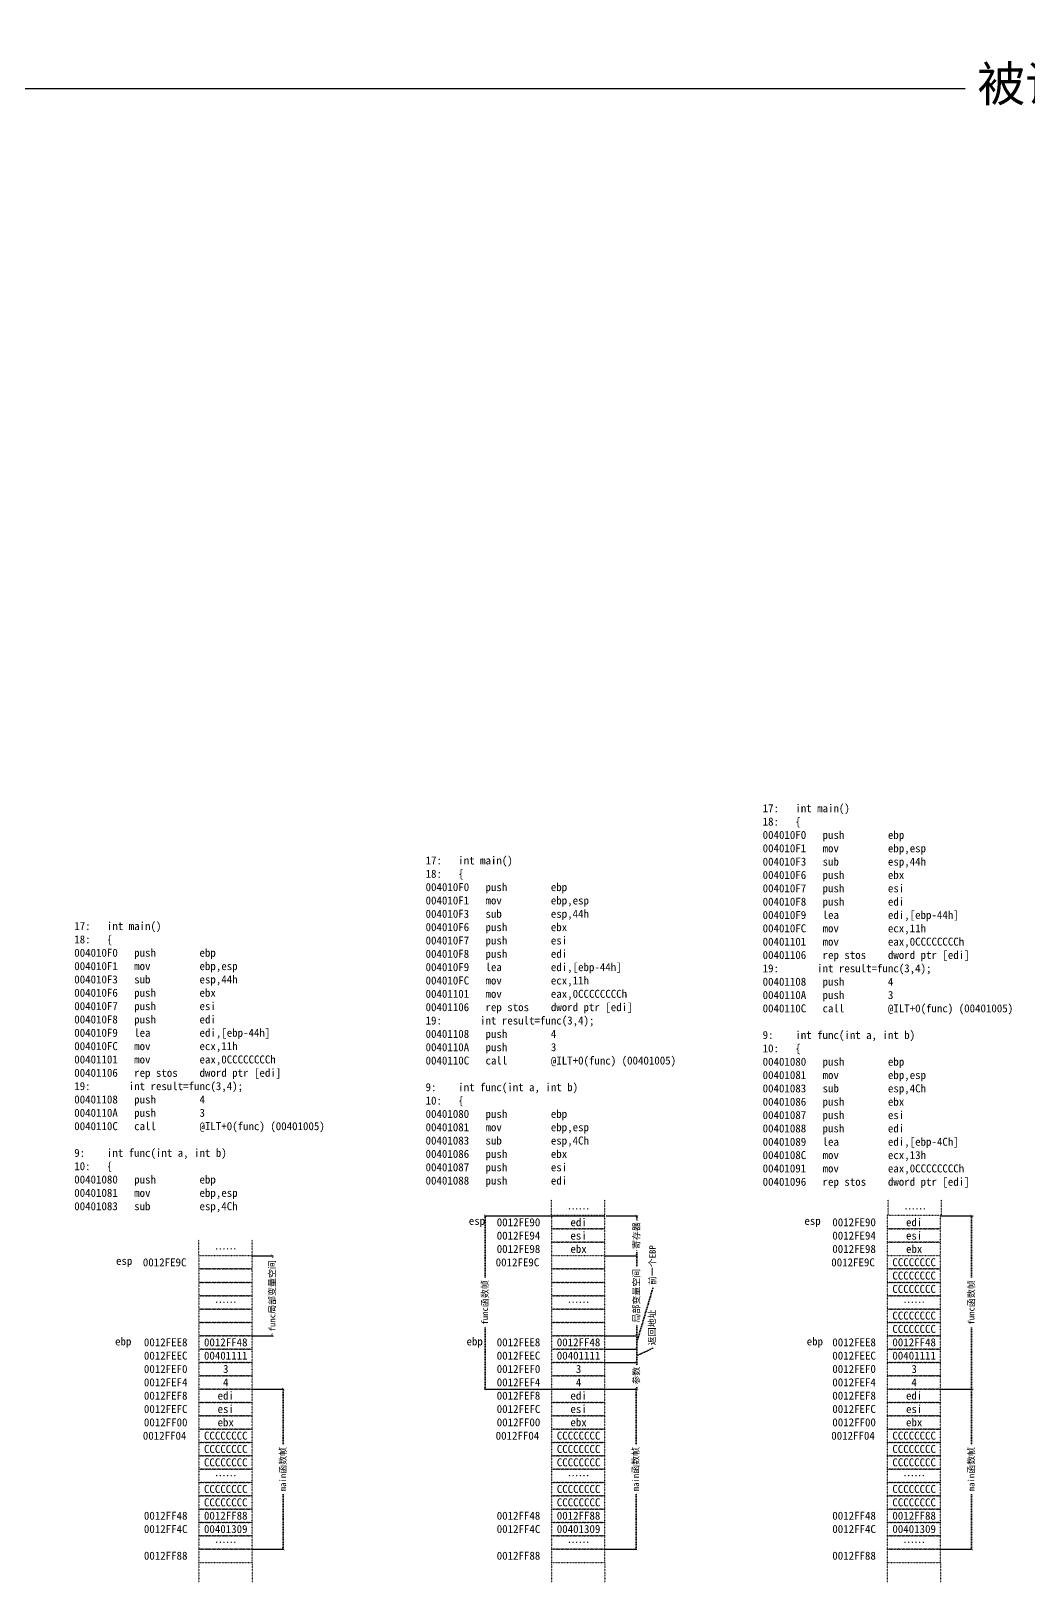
# Model space of a CAD drawing. Header units: millimetres. Extents: x 4752 to 29114, y 1106 to 4893.
# Drawn here: x 10762 to 12631, y 1390 to 4299 of the extents above; entities that cross this region are included whole.
import ezdxf

# ---------------------------------------------------------------- set-up
doc = ezdxf.new("R2010")
doc.units = ezdxf.units.MM
doc.linetypes.add('ACAD_ISO07W100', pattern=[3, 0, -3])
doc.linetypes.add('DOT', pattern=[0.25, 0, -0.25])
doc.styles.get("Standard").update_dxf_attribs({"font": ''})
doc.styles.add('w', font='', dxfattribs={"height": 15})
doc.styles.get('Standard').set_extended_font_data('SimSun')
doc.styles.get('w').set_extended_font_data('SimSun')
doc.dimstyles.new('w', dxfattribs={"dimscale": 3, "dimtxt": 4, "dimasz": 1.5, "dimexe": 1.25, "dimexo": 0.625, "dimtad": 0, "dimtxsty": 'Standard', "dimblk": 'ARCHTICK', "dimcen": 2.5, "dimclrd": 5, "dimclre": 5, "dimclrt": 5, "dimadec": 1, "dimazin": 0, "dimtfac": 1, "dimtmove": 0, "dimatfit": 3, "dimfxl": 1, "dimarcsym": 0})

# ---------------------------------------------------------------- blocks, each defined once
blk = doc.blocks.new('b')
at = {"linetype": 'DOT'}
blk.add_lwpolyline([(-100, 0), (0, 0), (0, 25), (-100, 25)], close=True, dxfattribs=at)
blk = doc.blocks.new('_ArchTick')
at = {"color": 0, "linetype": 'ByBlock', "const_width": 0.15}
blk.add_lwpolyline([(-0.5, -0.5), (0.5, 0.5)], dxfattribs=at)
blk = doc.blocks.new('*D7')
at = {"color": 5, "linetype": 'ACAD_ISO07W100', "lineweight": -2}
for p, q in [((11835.2, 2078.9), (11609, 2078.9)), ((11612.7, 2078.9), (11612.7, 1960.1)), ((11612.7, 1753.9), (11612.7, 1872.8)), ((11835.2, 1753.9), (11609, 1753.9))]:
    blk.add_line(p, q, dxfattribs=at)
at = {"layer": 'Defpoints', "color": 0, "linetype": 'DOT'}
for p in [(11837.1, 2078.9), (11612.7, 1753.9), (11837.1, 1753.9)]:
    blk.add_point(p, dxfattribs=at)
at = {"color": 5, "linetype": 'DOT', "lineweight": -2, "xscale": 4.5, "yscale": 4.5, "zscale": 4.5}
for p, rotation in [((11612.7, 2078.9), 90), ((11612.7, 1753.9), 270)]:
    blk.add_blockref('_ArchTick', p, dxfattribs=dict(at, rotation=rotation))
at = {"color": 5, "linetype": 'DOT', "insert": (11612.7, 1916.4), "char_height": 12, "attachment_point": 5, "rotation": 90}
blk.add_mtext('func函数帧', dxfattribs=at)
blk = doc.blocks.new('*D8')
at = {"color": 5, "linetype": 'ACAD_ISO07W100', "lineweight": -2}
for p, q in [((11177.9, 2003.9), (11217.9, 2003.9)), ((11214.2, 2003.9), (11214.2, 1997.8)), ((11177.9, 1853.9), (11217.9, 1853.9)), ((11214.2, 1853.9), (11214.2, 1860.1))]:
    blk.add_line(p, q, dxfattribs=at)
at = {"layer": 'Defpoints', "color": 0, "linetype": 'DOT'}
for p in [(11176, 2003.9), (11176, 1853.9), (11214.2, 1853.9)]:
    blk.add_point(p, dxfattribs=at)
at = {"color": 5, "linetype": 'DOT', "lineweight": -2, "xscale": 4.5, "yscale": 4.5, "zscale": 4.5}
for p, rotation in [((11214.2, 2003.9), 90), ((11214.2, 1853.9), 270)]:
    blk.add_blockref('_ArchTick', p, dxfattribs=dict(at, rotation=rotation))
at = {"color": 5, "linetype": 'DOT', "insert": (11214.2, 1928.9), "char_height": 12, "attachment_point": 5, "rotation": 90}
blk.add_mtext('func局部变量空间', dxfattribs=at)
blk = doc.blocks.new('*D15')
at = {"color": 5, "linetype": 'ACAD_ISO07W100', "lineweight": -2}
for p, q in [((11176, 1753.9), (11238, 1753.9)), ((11234.3, 1753.9), (11234.3, 1648)), ((11234.3, 1453.9), (11234.3, 1559.9)), ((11176, 1453.9), (11238, 1453.9))]:
    blk.add_line(p, q, dxfattribs=at)
at = {"layer": 'Defpoints', "color": 0, "linetype": 'DOT'}
for p in [(11174.2, 1753.9), (11174.2, 1453.9), (11234.3, 1453.9)]:
    blk.add_point(p, dxfattribs=at)
at = {"color": 5, "linetype": 'DOT', "lineweight": -2, "xscale": 4.5, "yscale": 4.5, "zscale": 4.5}
for p, rotation in [((11234.3, 1753.9), 90), ((11234.3, 1453.9), 270)]:
    blk.add_blockref('_ArchTick', p, dxfattribs=dict(at, rotation=rotation))
at = {"color": 5, "linetype": 'DOT', "insert": (11234.3, 1603.9), "char_height": 12, "attachment_point": 5, "rotation": 90}
blk.add_mtext('main函数帧', dxfattribs=at)
blk = doc.blocks.new('*D16')
at = {"color": 5, "linetype": 'ACAD_ISO07W100', "lineweight": -2}
for p, q in [((11837.1, 1753.9), (11899.1, 1753.9)), ((11895.3, 1753.9), (11895.3, 1648)), ((11895.3, 1453.9), (11895.3, 1559.9)), ((11837.1, 1453.9), (11899.1, 1453.9))]:
    blk.add_line(p, q, dxfattribs=at)
at = {"layer": 'Defpoints', "color": 0, "linetype": 'DOT'}
for p in [(11835.2, 1753.9), (11835.2, 1453.9), (11895.3, 1453.9)]:
    blk.add_point(p, dxfattribs=at)
at = {"color": 5, "linetype": 'DOT', "lineweight": -2, "xscale": 4.5, "yscale": 4.5, "zscale": 4.5}
for p, rotation in [((11895.3, 1753.9), 90), ((11895.3, 1453.9), 270)]:
    blk.add_blockref('_ArchTick', p, dxfattribs=dict(at, rotation=rotation))
at = {"color": 5, "linetype": 'DOT', "insert": (11895.3, 1603.9), "char_height": 12, "attachment_point": 5, "rotation": 90}
blk.add_mtext('main函数帧', dxfattribs=at)
blk = doc.blocks.new('*D18')
at = {"color": 5, "linetype": 'ACAD_ISO07W100', "lineweight": -2}
for p, q in [((12467.7, 2078.9), (12527.8, 2078.9)), ((12524.1, 2078.9), (12524.1, 1960.1)), ((12524.1, 1753.9), (12524.1, 1872.8)), ((12467.7, 1753.9), (12527.8, 1753.9))]:
    blk.add_line(p, q, dxfattribs=at)
at = {"layer": 'Defpoints', "color": 0, "linetype": 'DOT'}
for p in [(12465.8, 2078.9), (12465.8, 1753.9), (12524.1, 1753.9)]:
    blk.add_point(p, dxfattribs=at)
at = {"color": 5, "linetype": 'DOT', "lineweight": -2, "xscale": 4.5, "yscale": 4.5, "zscale": 4.5}
for p, rotation in [((12524.1, 2078.9), 90), ((12524.1, 1753.9), 270)]:
    blk.add_blockref('_ArchTick', p, dxfattribs=dict(at, rotation=rotation))
at = {"color": 5, "linetype": 'DOT', "insert": (12524.1, 1916.4), "char_height": 12, "attachment_point": 5, "rotation": 90}
blk.add_mtext('func函数帧', dxfattribs=at)
blk = doc.blocks.new('*D17')
at = {"color": 5, "linetype": 'ACAD_ISO07W100', "lineweight": -2}
for p, q in [((12465.8, 1753.9), (12527.8, 1753.9)), ((12524.1, 1753.9), (12524.1, 1648)), ((12524.1, 1453.9), (12524.1, 1559.9)), ((12465.8, 1453.9), (12527.8, 1453.9))]:
    blk.add_line(p, q, dxfattribs=at)
at = {"layer": 'Defpoints', "color": 0, "linetype": 'DOT'}
for p in [(12463.9, 1753.9), (12463.9, 1453.9), (12524.1, 1453.9)]:
    blk.add_point(p, dxfattribs=at)
at = {"color": 5, "linetype": 'DOT', "lineweight": -2, "xscale": 4.5, "yscale": 4.5, "zscale": 4.5}
for p, rotation in [((12524.1, 1753.9), 90), ((12524.1, 1453.9), 270)]:
    blk.add_blockref('_ArchTick', p, dxfattribs=dict(at, rotation=rotation))
at = {"color": 5, "linetype": 'DOT', "insert": (12524.1, 1603.9), "char_height": 12, "attachment_point": 5, "rotation": 90}
blk.add_mtext('main函数帧', dxfattribs=at)
blk = doc.blocks.new('*D71')
at = {"color": 5, "linetype": 'ACAD_ISO07W100', "lineweight": -2}
for p, q in [((11838.9, 1803.9), (11900.2, 1803.9)), ((11896.5, 1803.9), (11896.5, 1797.1)), ((11837.1, 1753.9), (11900.2, 1753.9)), ((11896.5, 1753.9), (11896.5, 1760.8))]:
    blk.add_line(p, q, dxfattribs=at)
at = {"layer": 'Defpoints', "color": 0, "linetype": 'DOT'}
for p in [(11837.1, 1803.9), (11896.5, 1803.9), (11835.2, 1753.9)]:
    blk.add_point(p, dxfattribs=at)
at = {"color": 5, "linetype": 'DOT', "lineweight": -2, "xscale": 4.5, "yscale": 4.5, "zscale": 4.5}
for p, rotation in [((11896.5, 1803.9), 90), ((11896.5, 1753.9), 270)]:
    blk.add_blockref('_ArchTick', p, dxfattribs=dict(at, rotation=rotation))
at = {"color": 5, "linetype": 'DOT', "insert": (11896.5, 1778.9), "char_height": 12, "attachment_point": 5, "rotation": 90}
blk.add_mtext('参数', dxfattribs=at)
blk = doc.blocks.new('*D72')
at = {"color": 5, "linetype": 'ACAD_ISO07W100', "lineweight": -2}
for p, q in [((11925.9, 1830.4), (11925.9, 1834.1)), ((11838.9, 1828.9), (11900.2, 1828.9)), ((11838.9, 1803.9), (11900.2, 1803.9)), ((11896.5, 1816.4), (11925.9, 1830.4)), ((11896.5, 1803.9), (11896.5, 1828.9))]:
    blk.add_line(p, q, dxfattribs=at)
at = {"layer": 'Defpoints', "color": 0, "linetype": 'DOT'}
for p in [(11837.1, 1828.9), (11837.1, 1803.9), (11896.5, 1828.9)]:
    blk.add_point(p, dxfattribs=at)
at = {"color": 5, "linetype": 'DOT', "lineweight": -2, "xscale": 4.5, "yscale": 4.5, "zscale": 4.5}
for p, rotation in [((11896.5, 1828.9), 90), ((11896.5, 1803.9), 270)]:
    blk.add_blockref('_ArchTick', p, dxfattribs=dict(at, rotation=rotation))
at = {"color": 5, "linetype": 'DOT', "insert": (11925.9, 1869.4), "char_height": 12, "attachment_point": 5, "rotation": 90}
blk.add_mtext('返回地址', dxfattribs=at)
blk = doc.blocks.new('*D73')
at = {"color": 5, "linetype": 'ACAD_ISO07W100', "lineweight": -2}
for p, q in [((11896.5, 1841.4), (11926.7, 1942.9)), ((11926.7, 1942.9), (11926.7, 1946.6)), ((11838.9, 1853.9), (11900.2, 1853.9)), ((11896.5, 1828.9), (11896.5, 1853.9)), ((11838.9, 1828.9), (11900.2, 1828.9))]:
    blk.add_line(p, q, dxfattribs=at)
at = {"layer": 'Defpoints', "color": 0, "linetype": 'DOT'}
for p in [(11837.1, 1853.9), (11896.5, 1853.9), (11837.1, 1828.9)]:
    blk.add_point(p, dxfattribs=at)
at = {"color": 5, "linetype": 'DOT', "lineweight": -2, "xscale": 4.5, "yscale": 4.5, "zscale": 4.5}
for p, rotation in [((11896.5, 1853.9), 90), ((11896.5, 1828.9), 270)]:
    blk.add_blockref('_ArchTick', p, dxfattribs=dict(at, rotation=rotation))
at = {"color": 5, "linetype": 'DOT', "insert": (11926.7, 1986.1), "char_height": 12, "attachment_point": 5, "rotation": 90}
blk.add_mtext('前一个EBP', dxfattribs=at)
blk = doc.blocks.new('*D74')
at = {"color": 5, "linetype": 'ACAD_ISO07W100', "lineweight": -2}
for p, q in [((11838.9, 2003.9), (11900.2, 2003.9)), ((11896.5, 2003.9), (11896.5, 1980.7)), ((11896.5, 1853.9), (11896.5, 1877.1)), ((11838.9, 1853.9), (11900.2, 1853.9))]:
    blk.add_line(p, q, dxfattribs=at)
at = {"layer": 'Defpoints', "color": 0, "linetype": 'DOT'}
for p in [(11837.1, 2003.9), (11896.5, 2003.9), (11837.1, 1853.9)]:
    blk.add_point(p, dxfattribs=at)
at = {"color": 5, "linetype": 'DOT', "lineweight": -2, "xscale": 4.5, "yscale": 4.5, "zscale": 4.5}
for p, rotation in [((11896.5, 2003.9), 90), ((11896.5, 1853.9), 270)]:
    blk.add_blockref('_ArchTick', p, dxfattribs=dict(at, rotation=rotation))
at = {"color": 5, "linetype": 'DOT', "insert": (11896.5, 1928.9), "char_height": 12, "attachment_point": 5, "rotation": 90}
blk.add_mtext('局部变量空间', dxfattribs=at)
blk = doc.blocks.new('*D75')
at = {"color": 5, "linetype": 'ACAD_ISO07W100', "lineweight": -2}
for p, q in [((11840.8, 2078.9), (11900.2, 2078.9)), ((11896.5, 2078.9), (11896.5, 2068)), ((11896.5, 2003.9), (11896.5, 2014.9)), ((11838.9, 2003.9), (11900.2, 2003.9))]:
    blk.add_line(p, q, dxfattribs=at)
at = {"layer": 'Defpoints', "color": 0, "linetype": 'DOT'}
for p in [(11838.9, 2078.9), (11896.5, 2078.9), (11837.1, 2003.9)]:
    blk.add_point(p, dxfattribs=at)
at = {"color": 5, "linetype": 'DOT', "lineweight": -2, "xscale": 4.5, "yscale": 4.5, "zscale": 4.5}
for p, rotation in [((11896.5, 2078.9), 90), ((11896.5, 2003.9), 270)]:
    blk.add_blockref('_ArchTick', p, dxfattribs=dict(at, rotation=rotation))
at = {"color": 5, "linetype": 'DOT', "insert": (11896.5, 2041.4), "char_height": 12, "attachment_point": 5, "rotation": 90}
blk.add_mtext('寄存器', dxfattribs=at)
blk = doc.blocks.new('*D87')
at = {"color": 5, "linetype": 'ACAD_ISO07W100', "lineweight": -2}
for p, q in [((17701.9, 4297.6), (17701.9, 4187.9)), ((8356.7, 2647.5), (8356.7, 4195.4)), ((8356.7, 4191.6), (12515.2, 4191.6)), ((17701.9, 4191.6), (13543.4, 4191.6))]:
    blk.add_line(p, q, dxfattribs=at)
at = {"layer": 'Defpoints', "color": 0, "linetype": 'DOT'}
for p in [(17701.9, 4299.5), (8356.7, 4191.6), (8356.7, 2645.6)]:
    blk.add_point(p, dxfattribs=at)
at = {"color": 5, "linetype": 'DOT', "lineweight": -2, "xscale": 4.5, "yscale": 4.5, "zscale": 4.5, "rotation": 180}
blk.add_blockref('_ArchTick', (8356.7, 4191.6), dxfattribs=at)
at = {"color": 5, "linetype": 'DOT', "lineweight": -2, "xscale": 4.5, "yscale": 4.5, "zscale": 4.5}
blk.add_blockref('_ArchTick', (17701.9, 4191.6), dxfattribs=at)
at = {"color": 5, "linetype": 'DOT', "insert": (13029.3, 4191.6), "char_height": 66, "attachment_point": 5}
blk.add_mtext('被调函数callee()的栈帧', dxfattribs=at)

msp = doc.modelspace()

# ---------------------------------------------------------------- linework, layer by layer
at = {"linetype": 'DOT'}
for p, q in [((11737.074, 2078.934), (11737.074, 2108.934)), ((11837.074, 2078.934), (11837.074, 2108.934)), ((12367.688, 2078.934), (12367.688, 2108.934)), ((12467.688, 2078.934), (12467.688, 2108.934)), ((11076.042, 2003.934), (11076.042, 2033.934)), ((11176.042, 2003.934), (11176.042, 2033.934)), ((11076.042, 2003.934), (11076.042, 1978.934)), ((11076.042, 2003.934), (11176.042, 2003.934)), ((11076.042, 1978.934), (11176.042, 1978.934)), ((11176.042, 1978.934), (11176.042, 2003.934)), ((11737.074, 2003.934), (11737.074, 1978.934)), ((11737.074, 2003.934), (11837.074, 2003.934)), ((11737.074, 1978.934), (11837.074, 1978.934)), ((11837.074, 1978.934), (11837.074, 2003.934)), ((12365.813, 2003.934), (12365.813, 1978.934)), ((12365.813, 2003.934), (12465.813, 2003.934)), ((12365.813, 1978.934), (12465.813, 1978.934)), ((12465.813, 1978.934), (12465.813, 2003.934)), ((11176.042, 1678.934), (11076.042, 1678.934)), ((11076.042, 1678.934), (11076.042, 1653.934)), ((11176.042, 1653.934), (11176.042, 1678.934)), ((11837.074, 1678.934), (11737.074, 1678.934)), ((11737.074, 1678.934), (11737.074, 1653.934)), ((11837.074, 1653.934), (11837.074, 1678.934)), ((12465.813, 1678.934), (12365.813, 1678.934)), ((12365.813, 1678.934), (12365.813, 1653.934)), ((12465.813, 1653.934), (12465.813, 1678.934)), ((11076.042, 1653.934), (11176.042, 1653.934)), ((11737.074, 1653.934), (11837.074, 1653.934)), ((12365.813, 1653.934), (12465.813, 1653.934)), ((11076.042, 1428.934), (11076.042, 1390.413)), ((11176.042, 1428.934), (11176.042, 1390.413)), ((11737.074, 1428.934), (11737.074, 1390.413)), ((11837.074, 1428.934), (11837.074, 1390.413)), ((12365.813, 1428.934), (12365.813, 1390.413)), ((12465.813, 1428.934), (12465.813, 1390.413))]:
    msp.add_line(p, q, dxfattribs=at)
for points in [[(11737.074, 2053.934), (11837.074, 2053.934), (11837.074, 2078.934), (11737.074, 2078.934)], [(12365.813, 2053.934), (12465.813, 2053.934), (12465.813, 2078.934), (12365.813, 2078.934)], [(11737.074, 2028.934), (11837.074, 2028.934), (11837.074, 2053.934), (11737.074, 2053.934)], [(12365.813, 2028.934), (12465.813, 2028.934), (12465.813, 2053.934), (12365.813, 2053.934)], [(11737.074, 2003.934), (11837.074, 2003.934), (11837.074, 2028.934), (11737.074, 2028.934)], [(12365.813, 2003.934), (12465.813, 2003.934), (12465.813, 2028.934), (12365.813, 2028.934)], [(11076.042, 1828.934), (11176.042, 1828.934), (11176.042, 1853.934), (11076.042, 1853.934)], [(11737.074, 1828.934), (11837.074, 1828.934), (11837.074, 1853.934), (11737.074, 1853.934)], [(12365.813, 1828.934), (12465.813, 1828.934), (12465.813, 1853.934), (12365.813, 1853.934)], [(11076.042, 1803.934), (11176.042, 1803.934), (11176.042, 1828.934), (11076.042, 1828.934)], [(11076.042, 1778.934), (11176.042, 1778.934), (11176.042, 1803.934), (11076.042, 1803.934)], [(11737.074, 1803.934), (11837.074, 1803.934), (11837.074, 1828.934), (11737.074, 1828.934)], [(11737.074, 1778.934), (11837.074, 1778.934), (11837.074, 1803.934), (11737.074, 1803.934)], [(12365.813, 1803.934), (12465.813, 1803.934), (12465.813, 1828.934), (12365.813, 1828.934)], [(12365.813, 1778.934), (12465.813, 1778.934), (12465.813, 1803.934), (12365.813, 1803.934)], [(11076.042, 1753.934), (11176.042, 1753.934), (11176.042, 1778.934), (11076.042, 1778.934)], [(11737.074, 1753.934), (11837.074, 1753.934), (11837.074, 1778.934), (11737.074, 1778.934)], [(12365.813, 1753.934), (12465.813, 1753.934), (12465.813, 1778.934), (12365.813, 1778.934)], [(11076.042, 1728.934), (11176.042, 1728.934), (11176.042, 1753.934), (11076.042, 1753.934)], [(11737.074, 1728.934), (11837.074, 1728.934), (11837.074, 1753.934), (11737.074, 1753.934)], [(12365.813, 1728.934), (12465.813, 1728.934), (12465.813, 1753.934), (12365.813, 1753.934)], [(11076.042, 1703.934), (11176.042, 1703.934), (11176.042, 1728.934), (11076.042, 1728.934)], [(11737.074, 1703.934), (11837.074, 1703.934), (11837.074, 1728.934), (11737.074, 1728.934)], [(12365.813, 1703.934), (12465.813, 1703.934), (12465.813, 1728.934), (12365.813, 1728.934)], [(11076.042, 1678.934), (11176.042, 1678.934), (11176.042, 1703.934), (11076.042, 1703.934)], [(11737.074, 1678.934), (11837.074, 1678.934), (11837.074, 1703.934), (11737.074, 1703.934)], [(12365.813, 1678.934), (12465.813, 1678.934), (12465.813, 1703.934), (12365.813, 1703.934)], [(11076.042, 1503.934), (11176.042, 1503.934), (11176.042, 1528.934), (11076.042, 1528.934)], [(11737.074, 1503.934), (11837.074, 1503.934), (11837.074, 1528.934), (11737.074, 1528.934)], [(12365.813, 1503.934), (12465.813, 1503.934), (12465.813, 1528.934), (12365.813, 1528.934)], [(11076.042, 1453.934), (11176.042, 1453.934), (11176.042, 1478.934), (11076.042, 1478.934)], [(11737.074, 1453.934), (11837.074, 1453.934), (11837.074, 1478.934), (11737.074, 1478.934)], [(12365.813, 1453.934), (12465.813, 1453.934), (12465.813, 1478.934), (12365.813, 1478.934)], [(11076.042, 1428.934), (11176.042, 1428.934), (11176.042, 1453.934), (11076.042, 1453.934)], [(11737.074, 1428.934), (11837.074, 1428.934), (11837.074, 1453.934), (11737.074, 1453.934)], [(12365.813, 1428.934), (12465.813, 1428.934), (12465.813, 1453.934), (12365.813, 1453.934)]]:
    msp.add_lwpolyline(points, close=True, dxfattribs=at)

# ---------------------------------------------------------------- block references
for p in [(11176.042, 1953.934), (11837.074, 1953.934), (12465.813, 1953.934), (11176.042, 1928.934), (11837.074, 1928.934), (12465.813, 1928.934), (11176.042, 1903.934), (11837.074, 1903.934), (12465.813, 1903.934), (11176.042, 1878.934), (11837.074, 1878.934), (12465.813, 1878.934), (11176.042, 1853.934), (11837.074, 1853.934), (12465.813, 1853.934), (11176.042, 1628.934), (11837.074, 1628.934), (12465.813, 1628.934), (11176.042, 1603.934), (11176.042, 1578.934), (11837.074, 1603.934), (11837.074, 1578.934), (12465.813, 1603.934), (12465.813, 1578.934), (11176.042, 1553.934), (11837.074, 1553.934), (12465.813, 1553.934), (11176.042, 1528.934), (11837.074, 1528.934), (12465.813, 1528.934), (11176.042, 1478.934), (11837.074, 1478.934), (12465.813, 1478.934)]:
    msp.add_blockref('b', p, dxfattribs=at)

# ---------------------------------------------------------------- texts
at = {"linetype": 'DOT', "style": 'w'}
for s, p in [('0012FE9C', (10971.259, 1983.934)), ('0012FE9C', (11632.29, 1983.934)), ('0012FE9C', (12261.029, 1983.934)), ('0012FF04', (10971.259, 1658.934)), ('0012FF04', (11632.29, 1658.934)), ('0012FF04', (12261.029, 1658.934))]:
    msp.add_text(s, height=15, dxfattribs=at).set_placement(p)
at = {"linetype": 'DOT', "char_height": 15, "style": 'w'}
for s, insert, width, attachment_point in [('17:   int main()\\P18:   \\{\\P004010F0   push        ebp\\P004010F1   mov         ebp,esp\\P004010F3   sub         esp,44h\\P004010F6   push        ebx\\P004010F7   push        esi\\P004010F8   push        edi\\P004010F9   lea         edi,[ebp-44h]\\P004010FC   mov         ecx,11h\\P00401101   mov         eax,0CCCCCCCCh\\P00401106   rep stos    dword ptr [edi]\\P19:       int result=func(3,4);\\P00401108   push        4\\P0040110A   push        3\\P0040110C   call        @ILT+0(func) (00401005)\\P\\P9:    int func(int a, int b)\\P10:   \\{\\P00401080   push        ebp\\P00401081   mov         ebp,esp\\P00401083   sub         esp,4Ch\\P00401086   push        ebx\\P00401087   push        esi\\P00401088   push        edi\\P{\\C1;00401089   lea         edi,[ebp-4Ch]\\P0040108C   mov         ecx,13h\\P00401091   mov         eax,0CCCCCCCCh\\P00401096   rep stos    dword ptr [edi]}', (12132.488, 2850.092), 530.27265, 1), ('17:   int main()\\P18:   \\{\\P004010F0   push        ebp\\P004010F1   mov         ebp,esp\\P004010F3   sub         esp,44h\\P004010F6   push        ebx\\P004010F7   push        esi\\P004010F8   push        edi\\P004010F9   lea         edi,[ebp-44h]\\P004010FC   mov         ecx,11h\\P00401101   mov         eax,0CCCCCCCCh\\P00401106   rep stos    dword ptr [edi]\\P19:       int result=func(3,4);\\P00401108   push        4\\P0040110A   push        3\\P0040110C   call        @ILT+0(func) (00401005)\\P\\P9:    int func(int a, int b)\\P10:   \\{\\P00401080   push        ebp\\P00401081   mov         ebp,esp\\P00401083   sub         esp,4Ch\\P{\\C1;00401086   push        ebx\\P00401087   push        esi\\P00401088   push        edi}', (11500.982, 2752.295), 530.27265, 1), ('17:   int main()\\P18:   \\{\\P004010F0   push        ebp\\P004010F1   mov         ebp,esp\\P004010F3   sub         esp,44h\\P004010F6   push        ebx\\P004010F7   push        esi\\P004010F8   push        edi\\P004010F9   lea         edi,[ebp-44h]\\P004010FC   mov         ecx,11h\\P00401101   mov         eax,0CCCCCCCCh\\P00401106   rep stos    dword ptr [edi]\\P19:       int result=func(3,4);\\P00401108   push        4\\P0040110A   push        3\\P0040110C   call        @ILT+0(func) (00401005)\\P\\P9:    int func(int a, int b)\\P10:   \\{\\P00401080   push        ebp\\P00401081   mov         ebp,esp\\P{\\C1;00401083   sub         esp,4Ch}', (10842.718, 2629.265), 530.27265, 1), ('{\\C5;esp}', (11597.26, 2067.031), 101.04447, 5), ('0012FE90', (11675.082, 2066.434), 101.04447, 5), ('{\\C5;……}', (11787.596, 2091.434), 101.04447, 5), ('{\\C5;edi}', (11787.596, 2066.434), 101.04447, 5), ('{\\C5;esp}', (12225.998, 2067.031), 101.04447, 5), ('0012FE90', (12303.821, 2066.434), 101.04447, 5), ('{\\C5;……}', (12418.21, 2091.434), 101.04447, 5), ('{\\C5;edi}', (12416.335, 2066.434), 101.04447, 5), ('0012FE94', (11675.082, 2041.434), 101.04447, 5), ('{\\C5;esi}', (11787.596, 2041.434), 101.04447, 5), ('0012FE94', (12303.821, 2041.434), 101.04447, 5), ('{\\C5;esi}', (12416.335, 2041.434), 101.04447, 5), ('{\\C5;……}', (11126.564, 2016.434), 101.04447, 5), ('0012FE98', (11675.082, 2016.434), 101.04447, 5), ('{\\C5;ebx}', (11787.596, 2016.434), 101.04447, 5), ('0012FE98', (12303.821, 2016.434), 101.04447, 5), ('{\\C5;ebx}', (12416.335, 2016.434), 101.04447, 5), ('{\\C5;esp}', (10936.228, 1992.092), 101.04447, 5), ('{\\C5;CCCCCCCC}', (12416.335, 1991.434), 101.04447, 5), ('{\\C5;CCCCCCCC}', (12416.335, 1966.434), 101.04447, 5), ('{\\C5;CCCCCCCC}', (12416.335, 1941.434), 101.04447, 5), ('{\\C5;……}', (11126.564, 1916.434), 101.04447, 5), ('{\\C5;……}', (11787.596, 1916.434), 101.04447, 5), ('{\\C5;CCCCCCCC}', (12416.335, 1891.434), 101.04447, 5), ('{\\C5;……}', (12416.335, 1916.434), 101.04447, 5), ('{\\C5;CCCCCCCC}', (12416.335, 1866.434), 101.04447, 5), ('{\\C5;ebp}', (10934.547, 1841.06), 101.04447, 5), ('0012FEE8', (11014.05, 1841.434), 101.04447, 5), ('{\\C5;0012FF48}', (11126.564, 1841.434), 101.04447, 5), ('{\\C5;ebp}', (11592.973, 1841.06), 101.04447, 5), ('0012FEE8', (11675.082, 1841.434), 101.04447, 5), ('{\\C5;0012FF48}', (11787.596, 1841.434), 101.04447, 5), ('{\\C5;ebp}', (12230.324, 1841.06), 101.04447, 5), ('0012FEE8', (12303.821, 1841.434), 101.04447, 5), ('{\\C5;0012FF48}', (12416.335, 1841.434), 101.04447, 5), ('0012FEEC', (11014.05, 1816.434), 101.04447, 5), ('{\\C5;00401111}', (11126.564, 1816.434), 101.04447, 5), ('0012FEEC', (11675.082, 1816.434), 101.04447, 5), ('{\\C5;00401111}', (11787.596, 1816.434), 101.04447, 5), ('0012FEEC', (12303.821, 1816.434), 101.04447, 5), ('{\\C5;00401111}', (12416.335, 1816.434), 101.04447, 5), ('0012FEF0', (11014.05, 1791.434), 101.04447, 5), ('{\\C5;3}', (11126.564, 1791.434), 101.04447, 5), ('0012FEF0', (11675.082, 1791.434), 101.04447, 5), ('{\\C5;3}', (11787.596, 1791.434), 101.04447, 5), ('0012FEF0', (12303.821, 1791.434), 101.04447, 5), ('{\\C5;3}', (12416.335, 1791.434), 101.04447, 5), ('0012FEF4', (11014.05, 1766.434), 101.04447, 5), ('0012FEF8', (11014.05, 1741.434), 101.04447, 5), ('{\\C5;edi}', (11126.564, 1741.434), 101.04447, 5), ('{\\C5;4}', (11126.564, 1766.434), 101.04447, 5), ('0012FEF4', (11675.082, 1766.434), 101.04447, 5), ('0012FEF8', (11675.082, 1741.434), 101.04447, 5), ('{\\C5;edi}', (11787.596, 1741.434), 101.04447, 5), ('{\\C5;4}', (11787.596, 1766.434), 101.04447, 5), ('0012FEF4', (12303.821, 1766.434), 101.04447, 5), ('0012FEF8', (12303.821, 1741.434), 101.04447, 5), ('{\\C5;edi}', (12416.335, 1741.434), 101.04447, 5), ('{\\C5;4}', (12416.335, 1766.434), 101.04447, 5), ('0012FEFC', (11014.05, 1716.434), 101.04447, 5), ('{\\C5;esi}', (11126.564, 1716.434), 101.04447, 5), ('0012FEFC', (11675.082, 1716.434), 101.04447, 5), ('{\\C5;esi}', (11787.596, 1716.434), 101.04447, 5), ('0012FEFC', (12303.821, 1716.434), 101.04447, 5), ('{\\C5;esi}', (12416.335, 1716.434), 101.04447, 5), ('0012FF00', (11014.05, 1691.434), 101.04447, 5), ('{\\C5;ebx}', (11126.564, 1691.434), 101.04447, 5), ('0012FF00', (11675.082, 1691.434), 101.04447, 5), ('{\\C5;ebx}', (11787.596, 1691.434), 101.04447, 5), ('0012FF00', (12303.821, 1691.434), 101.04447, 5), ('{\\C5;ebx}', (12416.335, 1691.434), 101.04447, 5), ('{\\C5;CCCCCCCC}', (11126.564, 1666.434), 101.04447, 5), ('{\\C5;CCCCCCCC}', (11787.596, 1666.434), 101.04447, 5), ('{\\C5;CCCCCCCC}', (12416.335, 1666.434), 101.04447, 5), ('{\\C5;CCCCCCCC}', (11126.564, 1641.434), 101.04447, 5), ('{\\C5;CCCCCCCC}', (11787.596, 1641.434), 101.04447, 5), ('{\\C5;CCCCCCCC}', (12416.335, 1641.434), 101.04447, 5), ('{\\C5;CCCCCCCC}', (11126.564, 1616.434), 101.04447, 5), ('{\\C5;CCCCCCCC}', (11787.596, 1616.434), 101.04447, 5), ('{\\C5;CCCCCCCC}', (12416.335, 1616.434), 101.04447, 5), ('{\\C5;CCCCCCCC}', (11126.564, 1566.434), 101.04447, 5), ('{\\C5;……}', (11126.564, 1591.434), 101.04447, 5), ('{\\C5;CCCCCCCC}', (11787.596, 1566.434), 101.04447, 5), ('{\\C5;……}', (11787.596, 1591.434), 101.04447, 5), ('{\\C5;CCCCCCCC}', (12416.335, 1566.434), 101.04447, 5), ('{\\C5;……}', (12416.335, 1591.434), 101.04447, 5), ('{\\C5;CCCCCCCC}', (11126.564, 1541.434), 101.04447, 5), ('{\\C5;CCCCCCCC}', (11787.596, 1541.434), 101.04447, 5), ('{\\C5;CCCCCCCC}', (12416.335, 1541.434), 101.04447, 5), ('0012FF48', (11014.05, 1516.382), 101.04447, 5), ('{\\C5;0012FF88}', (11126.564, 1516.434), 101.04447, 5), ('0012FF48', (11675.082, 1516.382), 101.04447, 5), ('{\\C5;0012FF88}', (11787.596, 1516.434), 101.04447, 5), ('0012FF48', (12303.821, 1516.382), 101.04447, 5), ('{\\C5;0012FF88}', (12416.335, 1516.434), 101.04447, 5), ('0012FF4C', (11014.05, 1491.434), 101.04447, 5), ('{\\C5;00401309}', (11126.564, 1491.434), 101.04447, 5), ('0012FF4C', (11675.082, 1491.434), 101.04447, 5), ('{\\C5;00401309}', (11787.596, 1491.434), 101.04447, 5), ('0012FF4C', (12303.821, 1491.434), 101.04447, 5), ('{\\C5;00401309}', (12416.335, 1491.434), 101.04447, 5), ('{\\C5;……}', (11126.564, 1466.434), 101.04447, 5), ('{\\C5;……}', (11787.596, 1466.434), 101.04447, 5), ('{\\C5;……}', (12416.335, 1466.434), 101.04447, 5), ('0012FF88', (11014.05, 1441.434), 101.04447, 5), ('0012FF88', (11675.082, 1441.434), 101.04447, 5), ('0012FF88', (12303.821, 1441.434), 101.04447, 5)]:
    msp.add_mtext(s, dxfattribs=dict(at, insert=insert, width=width, attachment_point=attachment_point))

# ---------------------------------------------------------------- dimensions: what is measured, and where the dimension line sits
at = {"linetype": 'DOT'}
dim = msp.add_linear_dim(base=(8356.744, 4191.613), p1=(17701.891, 4299.469), p2=(8356.744, 2645.613), text='被调函数callee()的栈帧', dimstyle='w', override={"dimtxt": 22}, dxfattribs=at)
dim.commit()
dim.dimension.update_dxf_attribs({"geometry": '*D87', "text_midpoint": (13029.318, 4191.613)})
dim = msp.add_linear_dim(base=(11612.746, 1753.934), p1=(11837.074, 2078.934), p2=(11837.074, 1753.934), angle=90, text='func函数帧', dimstyle='w', dxfattribs=at)
dim.commit()
dim.dimension.update_dxf_attribs({"geometry": '*D7', "text_midpoint": (11612.746, 1916.434), "dimtype": 160})
for base, p1, p2, text, picture, middle in [((11896.454, 2078.934), (11837.074, 2003.934), (11838.949, 2078.934), '寄存器', '*D75', (11896.454, 2041.434)), ((11896.454, 2003.934), (11837.074, 1853.934), (11837.074, 2003.934), '局部变量空间', '*D74', (11896.454, 1928.934))]:
    dim = msp.add_linear_dim(base=base, p1=p1, p2=p2, angle=90, text=text, dimstyle='w', override={"dimtmove": 1}, dxfattribs=at)
    dim.commit()
    dim.dimension.update_dxf_attribs({"geometry": picture, "text_midpoint": middle})
for base, p1, p2, text, picture, middle in [((12524.066, 1753.934), (12465.813, 2078.934), (12465.813, 1753.934), 'func函数帧', '*D18', (12524.066, 1916.434)), ((11214.187, 1853.934), (11176.042, 2003.934), (11176.042, 1853.934), 'func局部变量空间', '*D8', (11214.187, 1928.934)), ((11896.454, 1803.934), (11835.199, 1753.934), (11837.074, 1803.934), '参数', '*D71', (11896.454, 1778.934)), ((11234.296, 1453.934), (11174.167, 1753.934), (11174.167, 1453.934), 'main函数帧', '*D15', (11234.296, 1603.934)), ((12524.066, 1453.934), (12463.938, 1753.934), (12463.938, 1453.934), 'main函数帧', '*D17', (12524.066, 1603.934))]:
    dim = msp.add_linear_dim(base=base, p1=p1, p2=p2, angle=90, text=text, dimstyle='w', dxfattribs=at)
    dim.commit()
    dim.dimension.update_dxf_attribs({"geometry": picture, "text_midpoint": middle})
for base, p1, p2, text, picture, middle in [((11896.454, 1853.934), (11837.074, 1828.934), (11837.074, 1853.934), '前一个EBP', '*D73', (11926.717, 1948.513)), ((11896.454, 1828.934), (11837.074, 1803.934), (11837.074, 1828.934), '返回地址', '*D72', (11925.917, 1835.994))]:
    dim = msp.add_linear_dim(base=base, p1=p1, p2=p2, angle=90, text=text, dimstyle='w', override={"dimtmove": 1}, dxfattribs=at)
    dim.commit()
    dim.dimension.update_dxf_attribs({"geometry": picture, "text_midpoint": middle, "dimtype": 160})
at = {"color": 3, "linetype": 'DOT'}
dim = msp.add_linear_dim(base=(11895.328, 1453.934), p1=(11835.199, 1753.934), p2=(11835.199, 1453.934), angle=90, text='main函数帧', dimstyle='w', dxfattribs=at)
dim.commit()
dim.dimension.update_dxf_attribs({"geometry": '*D16', "text_midpoint": (11895.328, 1603.934)})

doc.saveas('drawing.dxf')
